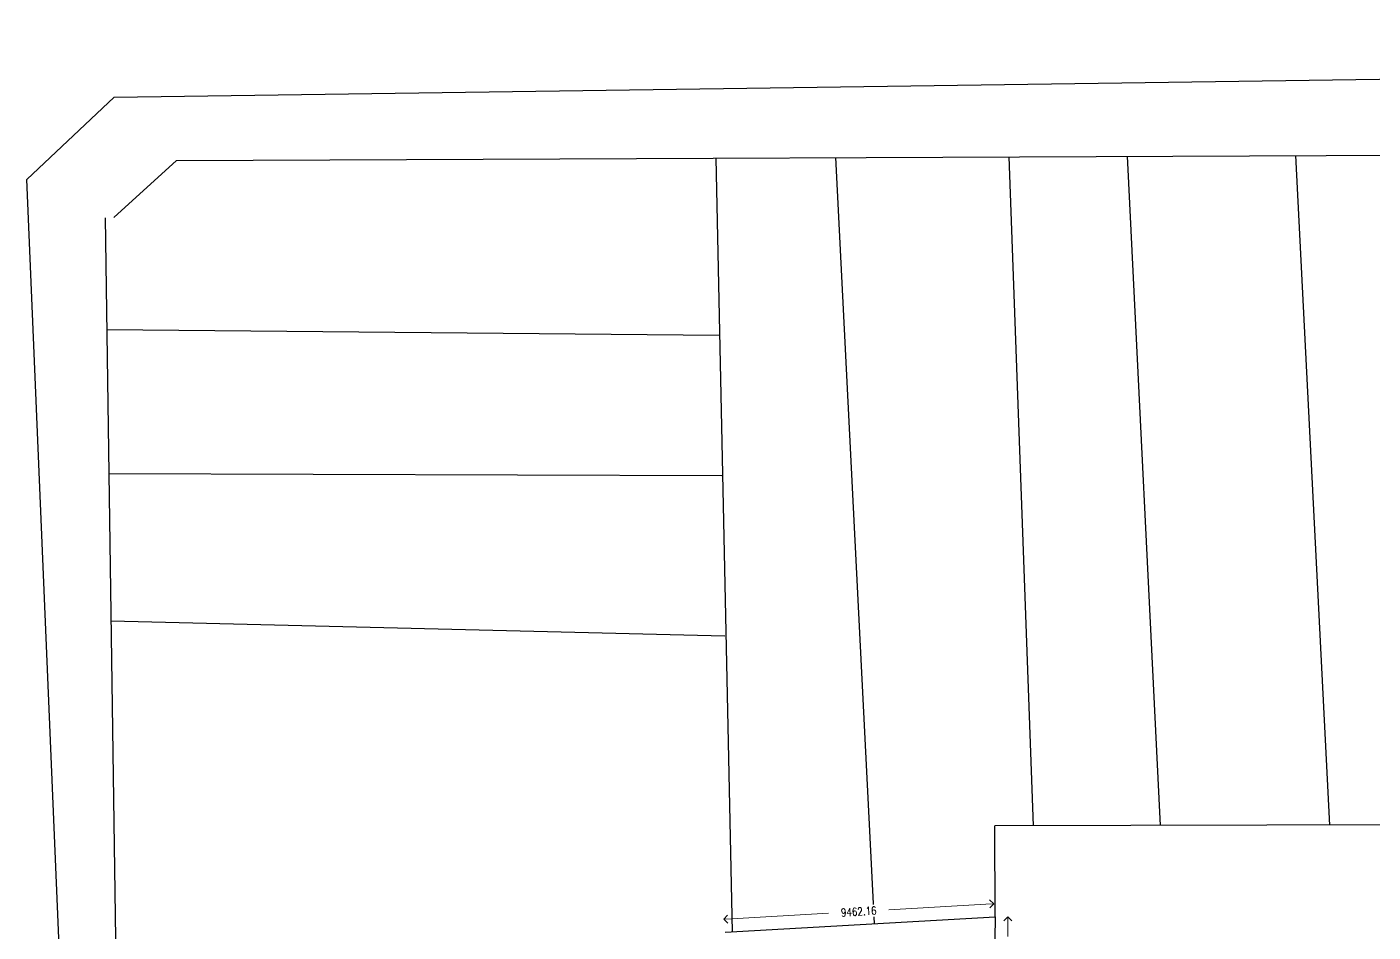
# Model space of a CAD drawing. Header units: metres. Extents: x -632 to 145, y -170 to 252.
# Drawn here: x -37.78 to 9.32, y 47.85 to 79.53 of the extents above; entities that cross this region are included whole.
import ezdxf

# ---------------------------------------------------------------- set-up
doc = ezdxf.new("R2010")
doc.units = ezdxf.units.M
doc.header["$LTSCALE"] = 5
doc.header["$MEASUREMENT"] = 0
doc.layers.get('0').update_dxf_attribs({"color": 30})
doc.layers.get('DEFPOINTS').update_dxf_attribs({"color": 210})
doc.layers.add('U-ANNO-DIMS', color=210, linetype='Continuous', lineweight=18, plot=False)
doc.layers.add('U-PROP', color=1, linetype='Continuous')
doc.layers.add('U-SDWK', color=4, linetype='Continuous')
doc.styles.add('E-ROMANS', font='romans.shx', dxfattribs={"width": 0.8})
doc.dimstyles.new('E-0001_ARW_24', dxfattribs={"dimscale": 0.001, "dimtxt": 2.4, "dimasz": 2.4, "dimexe": 1.2, "dimexo": 0.8, "dimgap": 1.2, "dimtad": 0, "dimdec": 0, "dimlfac": 1000, "dimzin": 0, "dimdsep": 46, "dimtxsty": 'E-ROMANS', "dimblk": 'OPEN90', "dimcen": 1.2, "dimclrd": 256, "dimclre": 256, "dimclrt": 256, "dimadec": 0, "dimazin": 0, "dimtfac": 1, "dimtdec": 0, "dimtmove": 1, "dimatfit": 3, "dimldrblk": 'OPEN90', "dimfxl": 1, "dimtfill": 1, "dimtolj": 1, "dimtzin": 0, "dimlwd": -1, "dimarcsym": 0})

# ---------------------------------------------------------------- blocks, each defined once
blk = doc.blocks.new('_Open90')
at = {"color": 0, "linetype": 'ByBlock', "lineweight": -2}
for p, q in [((0, 0), (-1, 0)), ((-0.5, 0.5), (0, 0)), ((0, 0), (-0.5, -0.5))]:
    blk.add_line(p, q, dxfattribs=at)
blk = doc.blocks.new('*D51')
at = {"layer": 'DEFPOINTS', "color": 0, "transparency": 16777216}
for p in [(-3.986, 49.421), (-13.433, 48.874), (-13.4, 48.3)]:
    blk.add_point(p, dxfattribs=at)
at = {"layer": 'U-ANNO-DIMS', "color": 1, "transparency": 16777216}
for p, q in [((-4.233, 48.83), (-7.617, 48.635)), ((-13.12, 48.316), (-9.736, 48.512))]:
    blk.add_line(p, q, dxfattribs=at)
at = {"layer": 'U-ANNO-DIMS', "color": 1, "transparency": 16777216, "xscale": 0.28, "yscale": 0.28, "zscale": 0.28}
for p, rotation in [((-3.953, 48.847), 3.312788976757881), ((-13.4, 48.3), 183.3127889767579)]:
    blk.add_blockref('_Open90', p, dxfattribs=dict(at, rotation=rotation))
at = {"layer": 'U-ANNO-DIMS', "color": 2, "transparency": 16777216, "insert": (-8.676, 48.573), "char_height": 0.28, "attachment_point": 5, "rotation": 3.3128, "style": 'E-ROMANS', "bg_fill": 3, "box_fill_scale": 1.25, "bg_fill_color": 256, "bg_fill_true_color": 13158600, "bg_fill_transparency": 0}
blk.add_mtext('\\A1;9462.16', dxfattribs=at)
blk = doc.blocks.new('*D53')
at = {"layer": 'DEFPOINTS', "color": 0, "transparency": 16777216}
for p in [(-3.907, 48.393), (-3.95, 44.888), (-3.498, 44.883)]:
    blk.add_point(p, dxfattribs=at)
at = {"layer": 'U-ANNO-DIMS', "color": 1, "transparency": 16777216}
for p, q in [((-3.458, 48.107), (-3.463, 47.696)), ((-3.494, 45.163), (-3.489, 45.574))]:
    blk.add_line(p, q, dxfattribs=at)
at = {"layer": 'U-ANNO-DIMS', "color": 1, "transparency": 16777216, "xscale": 0.28, "yscale": 0.28, "zscale": 0.28}
for p, rotation in [((-3.454, 48.387), 89.29162592105234), ((-3.498, 44.883), 269.2916259210523)]:
    blk.add_blockref('_Open90', p, dxfattribs=dict(at, rotation=rotation))
at = {"layer": 'U-ANNO-DIMS', "color": 2, "transparency": 16777216, "insert": (-3.476, 46.635), "char_height": 0.28, "attachment_point": 5, "rotation": 89.2916, "style": 'E-ROMANS', "bg_fill": 3, "box_fill_scale": 1.25, "bg_fill_color": 256, "bg_fill_true_color": 13158600, "bg_fill_transparency": 0}
blk.add_mtext('\\A1;3504.46', dxfattribs=at)

msp = doc.modelspace()

# ---------------------------------------------------------------- linework, layer by layer
at = {"layer": 'U-PROP'}
for p, q in [((-32.550053, 74.859497), (21.669599, 75.089949)), ((-13.092961, 47.86092), (-13.664847, 74.939766)), ((-8.122868, 48.148607), (-9.475324, 74.957573)), ((-2.55647, 51.574039), (-3.413114, 74.983339)), ((1.88322, 51.583299), (0.729281, 75.000946)), ((7.802943, 51.595645), (6.615875, 75.025966)), ((-32.550053, 74.859497), (-34.739595, 72.865196)), ((-35.040414, 72.842219), (-34.449695, 31.040696)), ((-34.985256, 68.93909), (-13.554131, 68.738772)), ((-34.914052, 63.900398), (-13.466171, 63.827941)), ((-34.841198, 58.744996), (-13.365784, 58.223245)), ((21.638055, 51.6245), (-3.913299, 51.571209)), ((-3.90667, 48.392656), (-3.913299, 51.571209)), ((-13.353022, 47.845867), (-3.90667, 48.392656)), ((-3.90667, 48.392656), (-3.949996, 44.888468))]:
    msp.add_line(p, q, dxfattribs=at)
at = {"layer": 'U-SDWK'}
for p, q in [((-34.723271, 77.075572), (139.07021, 79.528788)), ((-37.780758, 74.190481), (-34.723271, 77.075572)), ((-34.563736, -2.296119), (-37.780758, 74.190481))]:
    msp.add_line(p, q, dxfattribs=at)

# ---------------------------------------------------------------- next in the draw order: dimensions: what is measured, and where the dimension line sits
at = {"layer": 'U-ANNO-DIMS'}
dim = msp.add_aligned_dim(p1=(-3.986455, 49.420828), p2=(-13.432807, 48.874039), distance=0.575153, dimstyle='E-0001_ARW_24', override={"dimscale": 1, "dimtxt": 0.28, "dimasz": 0.28, "dimexe": 0.1, "dimexo": 0, "dimgap": 0.4, "dimtad": 0, "dimdec": 2, "dimzin": 1, "dimtxsty": 'E-ROMANS', "dimcen": 0.1, "dimse1": 1, "dimse2": 1, "dimclrd": 1, "dimclre": 250, "dimclrt": 2, "dimtdec": 2, "dimtmove": 2, "dimtzin": 1}, dxfattribs=at)
dim.commit()
dim.dimension.update_dxf_attribs({"geometry": '*D51', "text_midpoint": (-8.676395, 48.573242)})

# ---------------------------------------------------------------- next in the draw order: dimensions: what is measured, and where the dimension line sits
dim = msp.add_aligned_dim(p1=(-3.90667, 48.392656), p2=(-3.949996, 44.888468), distance=0.452476, dimstyle='E-0001_ARW_24', override={"dimscale": 1, "dimtxt": 0.28, "dimasz": 0.28, "dimexe": 0.1, "dimexo": 0, "dimgap": 0.4, "dimtad": 0, "dimdec": 2, "dimzin": 1, "dimtxsty": 'E-ROMANS', "dimcen": 0.1, "dimse1": 1, "dimse2": 1, "dimclrd": 1, "dimclre": 250, "dimclrt": 2, "dimtdec": 2, "dimtmove": 2, "dimtzin": 1}, dxfattribs=at)
dim.commit()
dim.dimension.update_dxf_attribs({"geometry": '*D53', "text_midpoint": (-3.475892, 46.634968)})

doc.saveas('drawing.dxf')
